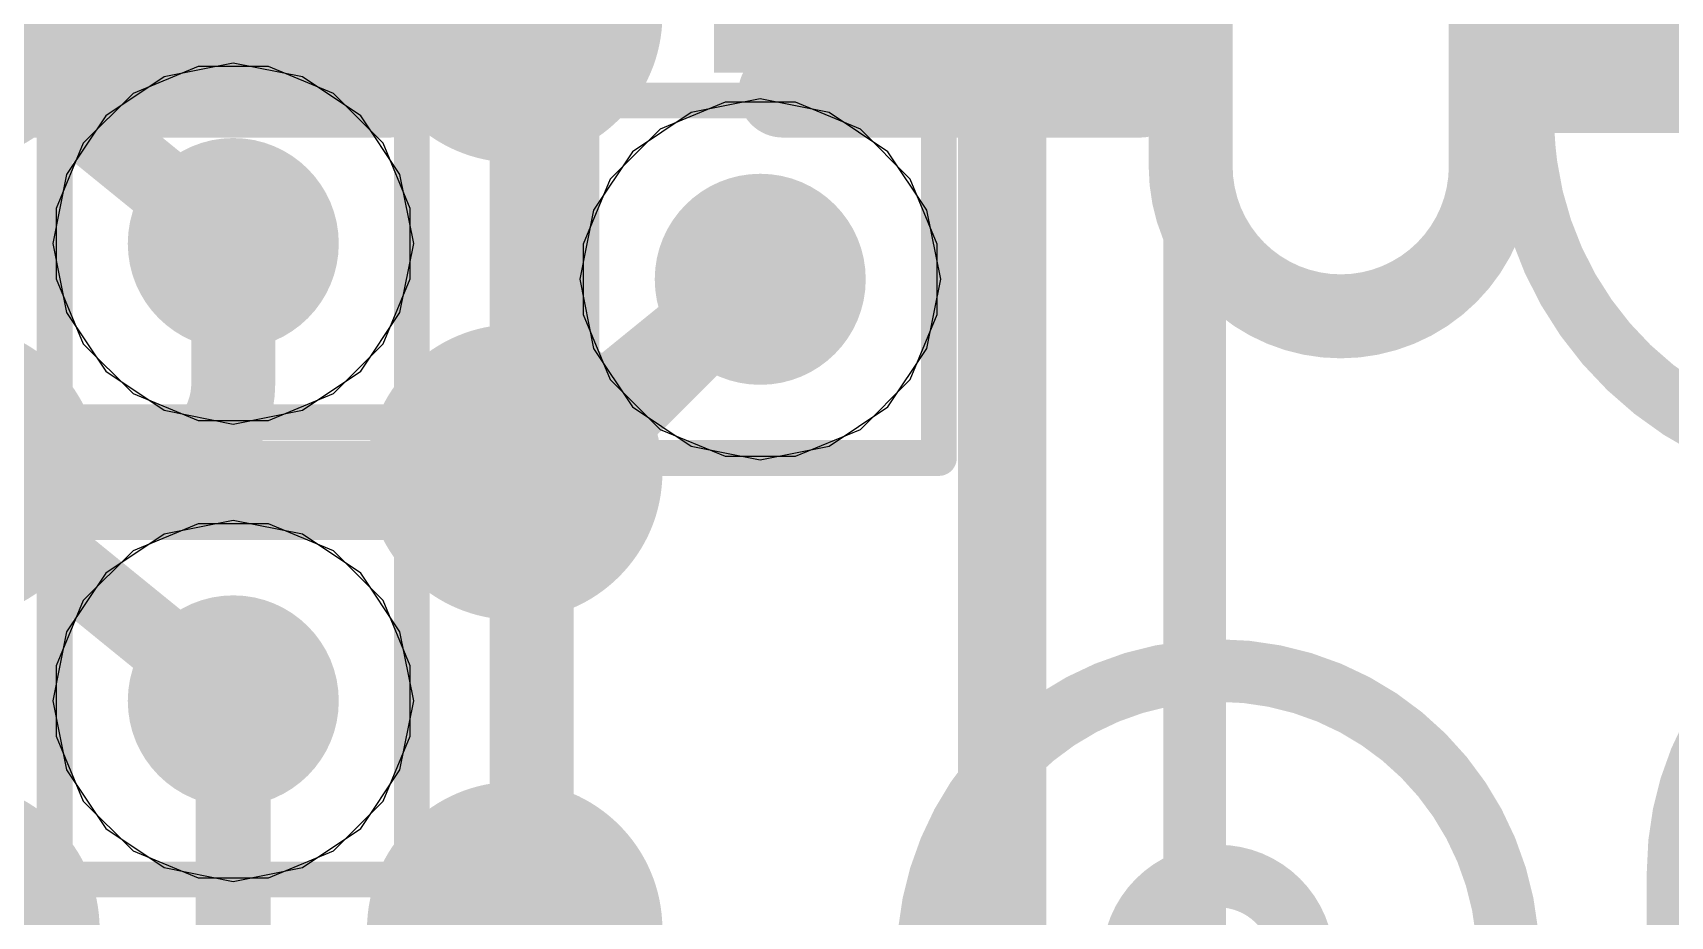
# Model space of a CAD drawing. Header units: inches. Extents: x -6 to 284, y -12 to 154.
# Drawn here: x 71.917 to 74.245, y 9.727 to 10.983 of the extents above; entities that cross this region are included whole.
import ezdxf

# ---------------------------------------------------------------- set-up
doc = ezdxf.new("R2010")
doc.units = ezdxf.units.IN
for name, color, linetype in [('Bottom Layer', 5, 'Continuous'), ('Bottom Overlay', 54, 'Continuous'), ('Bottom Paste', 16, 'Continuous'), ('Bottom Solder', 6, 'Continuous'), ('Drill Drawing', 1, 'Continuous'), ('GND-1', 16, 'Continuous'), ('GND-2', 90, 'Continuous'), ('GND-3', 216, 'Continuous'), ('GND-4', 54, 'Continuous'), ('PWR-1', 156, 'Continuous'), ('PWR-2', 130, 'Continuous'), ('Signal L1', 76, 'Continuous'), ('Signal L2', 6, 'Continuous'), ('Top Layer', 1, 'Continuous'), ('Top Paste', 8, 'Continuous'), ('Top Solder', 216, 'Continuous'), ('Via Holes', 16, 'Continuous')]:
    doc.layers.add(name, color=color, linetype=linetype)

# ---------------------------------------------------------------- blocks, each defined once
blk = doc.blocks.new('200_WFBGA__10_15__127')
at = {"layer": 'Top Layer'}
h = blk.add_hatch(color=1, dxfattribs=at)
edge = h.paths.add_edge_path()
edge.add_arc((-1.999996, 2.275078), 0.15999968, 0, 360)
h = blk.add_hatch(color=1, dxfattribs=at)
edge = h.paths.add_edge_path()
edge.add_arc((-1.199896, 2.275078), 0.15999968, 0, 360)
h = blk.add_hatch(color=1, dxfattribs=at)
edge = h.paths.add_edge_path()
edge.add_arc((-1.999996, 1.625092), 0.15999968, 0, 360)
h = blk.add_hatch(color=1, dxfattribs=at)
edge = h.paths.add_edge_path()
edge.add_arc((-1.199896, 1.625092), 0.15999968, 0, 360)
h = blk.add_hatch(color=1, dxfattribs=at)
edge = h.paths.add_edge_path()
edge.add_arc((-1.999996, 0.9751059999999999), 0.15999968, 0, 360)
h = blk.add_hatch(color=1, dxfattribs=at)
edge = h.paths.add_edge_path()
edge.add_arc((-1.199896, 0.9751059999999999), 0.15999968, 0, 360)
at = {"layer": 'Top Paste'}
h = blk.add_hatch(color=8, dxfattribs=at)
edge = h.paths.add_edge_path()
edge.add_arc((-1.999996, 2.275078), 0.15999968, 0, 360)
h = blk.add_hatch(color=8, dxfattribs=at)
edge = h.paths.add_edge_path()
edge.add_arc((-1.199896, 2.275078), 0.15999968, 0, 360)
h = blk.add_hatch(color=8, dxfattribs=at)
edge = h.paths.add_edge_path()
edge.add_arc((-1.999996, 1.625092), 0.15999968, 0, 360)
h = blk.add_hatch(color=8, dxfattribs=at)
edge = h.paths.add_edge_path()
edge.add_arc((-1.199896, 1.625092), 0.15999968, 0, 360)
h = blk.add_hatch(color=8, dxfattribs=at)
edge = h.paths.add_edge_path()
edge.add_arc((-1.999996, 0.9751059999999999), 0.15999968, 0, 360)
h = blk.add_hatch(color=8, dxfattribs=at)
edge = h.paths.add_edge_path()
edge.add_arc((-1.199896, 0.9751059999999999), 0.15999968, 0, 360)
at = {"layer": 'Top Solder'}
h = blk.add_hatch(color=216, dxfattribs=at)
edge = h.paths.add_edge_path()
edge.add_arc((-1.999996, 2.275078), 0.21001228, 0, 360)
h = blk.add_hatch(color=216, dxfattribs=at)
edge = h.paths.add_edge_path()
edge.add_arc((-1.199896, 2.275078), 0.21001228, 0, 360)
h = blk.add_hatch(color=216, dxfattribs=at)
edge = h.paths.add_edge_path()
edge.add_arc((-1.999996, 1.625092), 0.21001228, 0, 360)
h = blk.add_hatch(color=216, dxfattribs=at)
edge = h.paths.add_edge_path()
edge.add_arc((-1.199896, 1.625092), 0.21001228, 0, 360)
h = blk.add_hatch(color=216, dxfattribs=at)
edge = h.paths.add_edge_path()
edge.add_arc((-1.999996, 0.9751059999999999), 0.21001228, 0, 360)
h = blk.add_hatch(color=216, dxfattribs=at)
edge = h.paths.add_edge_path()
edge.add_arc((-1.199896, 0.9751059999999999), 0.21001228, 0, 360)
blk = doc.blocks.new('C___0402_B_278')
at = {"layer": 'Bottom Layer'}
for points in [[(-0.2413, 0.3175), (-0.2412999999999999, -0.3175), (-0.6985, -0.3175), (-0.6985, 0.3175)], [(0.6985, 0.3175), (0.6985, -0.3175), (0.2413, -0.3175), (0.2412999999999999, 0.3175)]]:
    blk.add_hatch(color=5, dxfattribs=at).paths.add_polyline_path(points)
at = {"layer": 'Bottom Paste'}
for points in [[(-0.2413, 0.3175), (-0.2412999999999999, -0.3175), (-0.6985, -0.3175), (-0.6985, 0.3175)], [(0.6985, 0.3175), (0.6985, -0.3175), (0.2413, -0.3175), (0.2412999999999999, 0.3175)]]:
    blk.add_hatch(color=16, dxfattribs=at).paths.add_polyline_path(points)
at = {"layer": 'Bottom Solder'}
for points in [[(-0.18130012, 0.37749988), (-0.18130012, -0.37749988), (-0.7584998799999999, -0.37749988), (-0.7584998799999999, 0.37749988)], [(0.7584998799999999, 0.37749988), (0.7584998799999999, -0.37749988), (0.18130012, -0.37749988), (0.18130012, 0.37749988)]]:
    blk.add_hatch(color=6, dxfattribs=at).paths.add_polyline_path(points)
at = {"layer": 'Bottom Overlay'}
for points in [[(-0.7874, 0.4064, 0.127, 0.127, 0), (-0.7874, -0.4064, 0.127, 0.127, 0)], [(-0.2794, 0.4064, 0.127, 0.127, 0), (-0.7874, 0.4064, 0.127, 0.127, 0)], [(0.7874, 0.4064, 0.127, 0.127, 0), (0.2794, 0.4064, 0.127, 0.127, 0)], [(0.7874, 0.4064, 0.127, 0.127, 0), (0.7874, -0.4064, 0.127, 0.127, 0)], [(-0.2794, -0.4064, 0.127, 0.127, 0), (-0.7874, -0.4064, 0.127, 0.127, 0)], [(0.7874, -0.4064, 0.127, 0.127, 0), (0.2794, -0.4064, 0.127, 0.127, 0)]]:
    blk.add_lwpolyline(points, format="xyseb", dxfattribs=at)
for points in [[(-0.8191499999999999, 0.4064, 0.0635, 0.0635, 1), (-0.7556499999999999, 0.4064, 0.0635, 0.0635, 1)], [(-0.8191499999999999, 0.4064, 0.0635, 0.0635, 1), (-0.7556499999999999, 0.4064, 0.0635, 0.0635, 1)], [(-0.31115, 0.4064, 0.0635, 0.0635, 1), (-0.24765, 0.4064, 0.0635, 0.0635, 1)], [(0.24765, 0.4064, 0.0635, 0.0635, 1), (0.31115, 0.4064, 0.0635, 0.0635, 1)], [(0.7556499999999999, 0.4064, 0.0635, 0.0635, 1), (0.8191499999999999, 0.4064, 0.0635, 0.0635, 1)], [(0.7556499999999999, 0.4064, 0.0635, 0.0635, 1), (0.8191499999999999, 0.4064, 0.0635, 0.0635, 1)], [(-0.8191499999999999, -0.4064, 0.0635, 0.0635, 1), (-0.7556499999999999, -0.4064, 0.0635, 0.0635, 1)], [(-0.8191499999999999, -0.4064, 0.0635, 0.0635, 1), (-0.7556499999999999, -0.4064, 0.0635, 0.0635, 1)], [(-0.31115, -0.4064, 0.0635, 0.0635, 1), (-0.24765, -0.4064, 0.0635, 0.0635, 1)], [(0.24765, -0.4064, 0.0635, 0.0635, 1), (0.31115, -0.4064, 0.0635, 0.0635, 1)], [(0.7556499999999999, -0.4064, 0.0635, 0.0635, 1), (0.8191499999999999, -0.4064, 0.0635, 0.0635, 1)], [(0.7556499999999999, -0.4064, 0.0635, 0.0635, 1), (0.8191499999999999, -0.4064, 0.0635, 0.0635, 1)]]:
    blk.add_lwpolyline(points, format="xyseb", close=True, dxfattribs=at)
blk = doc.blocks.new('C___0402_B_279')
at = {"layer": 'Bottom Layer'}
for points in [[(-0.2412999999999999, 0.3174999999999999), (-0.2413000000000001, -0.3175), (-0.6985, -0.3174999999999999), (-0.6985, 0.3175)], [(0.6985, 0.3174999999999999), (0.6985, -0.3175), (0.2412999999999999, -0.3174999999999999), (0.2413000000000001, 0.3175)]]:
    blk.add_hatch(color=5, dxfattribs=at).paths.add_polyline_path(points)
at = {"layer": 'Bottom Paste'}
for points in [[(-0.2412999999999999, 0.3174999999999999), (-0.2413000000000001, -0.3175), (-0.6985, -0.3174999999999999), (-0.6985, 0.3175)], [(0.6985, 0.3174999999999999), (0.6985, -0.3175), (0.2412999999999999, -0.3174999999999999), (0.2413000000000001, 0.3175)]]:
    blk.add_hatch(color=16, dxfattribs=at).paths.add_polyline_path(points)
at = {"layer": 'Bottom Solder'}
for points in [[(-0.1813001199999999, 0.3774998799999999), (-0.1813001200000001, -0.3774998800000001), (-0.7584998799999999, -0.3774998799999999), (-0.7584998799999999, 0.3774998800000001)], [(0.7584998799999999, 0.3774998799999999), (0.7584998799999999, -0.3774998800000001), (0.1813001199999999, -0.3774998799999999), (0.1813001200000001, 0.3774998800000001)]]:
    blk.add_hatch(color=6, dxfattribs=at).paths.add_polyline_path(points)
at = {"layer": 'Bottom Overlay'}
for points in [[(-0.7874, -0.4064, 0.127, 0.127, 0), (-0.7874, 0.4064, 0.127, 0.127, 0)], [(-0.7874, 0.4064, 0.127, 0.127, 0), (-0.2794, 0.4064, 0.127, 0.127, 0)], [(0.2794, 0.4064, 0.127, 0.127, 0), (0.7874, 0.4064, 0.127, 0.127, 0)], [(0.7874, -0.4064, 0.127, 0.127, 0), (0.7874, 0.4064, 0.127, 0.127, 0)], [(-0.7874, -0.4064, 0.127, 0.127, 0), (-0.2794, -0.4064, 0.127, 0.127, 0)], [(0.2794, -0.4064, 0.127, 0.127, 0), (0.7874, -0.4064, 0.127, 0.127, 0)]]:
    blk.add_lwpolyline(points, format="xyseb", dxfattribs=at)
for points in [[(-0.8191499999999999, 0.4064, 0.0635, 0.0635, 1), (-0.7556499999999999, 0.4064, 0.0635, 0.0635, 1)], [(-0.8191499999999999, 0.4064, 0.0635, 0.0635, 1), (-0.7556499999999999, 0.4064, 0.0635, 0.0635, 1)], [(-0.31115, 0.4064, 0.0635, 0.0635, 1), (-0.24765, 0.4064, 0.0635, 0.0635, 1)], [(0.24765, 0.4064, 0.0635, 0.0635, 1), (0.31115, 0.4064, 0.0635, 0.0635, 1)], [(0.7556499999999999, 0.4064, 0.0635, 0.0635, 1), (0.8191499999999999, 0.4064, 0.0635, 0.0635, 1)], [(0.7556499999999999, 0.4064, 0.0635, 0.0635, 1), (0.8191499999999999, 0.4064, 0.0635, 0.0635, 1)], [(-0.8191499999999999, -0.4064, 0.0635, 0.0635, 1), (-0.7556499999999999, -0.4064, 0.0635, 0.0635, 1)], [(-0.8191499999999999, -0.4064, 0.0635, 0.0635, 1), (-0.7556499999999999, -0.4064, 0.0635, 0.0635, 1)], [(-0.31115, -0.4064, 0.0635, 0.0635, 1), (-0.24765, -0.4064, 0.0635, 0.0635, 1)], [(0.24765, -0.4064, 0.0635, 0.0635, 1), (0.31115, -0.4064, 0.0635, 0.0635, 1)], [(0.7556499999999999, -0.4064, 0.0635, 0.0635, 1), (0.8191499999999999, -0.4064, 0.0635, 0.0635, 1)], [(0.7556499999999999, -0.4064, 0.0635, 0.0635, 1), (0.8191499999999999, -0.4064, 0.0635, 0.0635, 1)]]:
    blk.add_lwpolyline(points, format="xyseb", close=True, dxfattribs=at)

msp = doc.modelspace()

# ---------------------------------------------------------------- hatches: boundary and pattern name
at = {"layer": 'Bottom Layer'}
h = msp.add_hatch(color=5, dxfattribs=at)
edge = h.paths.add_edge_path()
edge.add_arc((72.20184187999999, 10.68318412), 0.1499997, 0, 360)
h = msp.add_hatch(color=5, dxfattribs=at)
edge = h.paths.add_edge_path()
edge.add_arc((72.95104282, 10.63238412), 0.1499997, 0, 360)
h = msp.add_hatch(color=5, dxfattribs=at)
edge = h.paths.add_edge_path()
edge.add_arc((72.20184187999999, 10.03318288), 0.1499997, 0, 360)
at = {"layer": 'GND-1'}
h = msp.add_hatch(color=16, dxfattribs=at)
edge = h.paths.add_edge_path()
edge.add_arc((72.20184187999999, 10.68318412), 0.1499997, 0, 360)
h = msp.add_hatch(color=16, dxfattribs=at)
edge = h.paths.add_edge_path()
edge.add_arc((72.95104282, 10.63238412), 0.1499997, 0, 360)
h = msp.add_hatch(color=16, dxfattribs=at)
edge = h.paths.add_edge_path()
edge.add_arc((72.20184187999999, 10.03318288), 0.1499997, 0, 360)
at = {"layer": 'GND-2'}
h = msp.add_hatch(color=90, dxfattribs=at)
edge = h.paths.add_edge_path()
edge.add_arc((72.20184187999999, 10.68318412), 0.1499997, 0, 360)
h = msp.add_hatch(color=90, dxfattribs=at)
edge = h.paths.add_edge_path()
edge.add_arc((72.95104282, 10.63238412), 0.1499997, 0, 360)
h = msp.add_hatch(color=90, dxfattribs=at)
edge = h.paths.add_edge_path()
edge.add_arc((72.20184187999999, 10.03318288), 0.1499997, 0, 360)
at = {"layer": 'GND-3'}
h = msp.add_hatch(color=216, dxfattribs=at)
edge = h.paths.add_edge_path()
edge.add_arc((72.20184187999999, 10.68318412), 0.1499997, 0, 360)
h = msp.add_hatch(color=216, dxfattribs=at)
edge = h.paths.add_edge_path()
edge.add_arc((72.95104282, 10.63238412), 0.1499997, 0, 360)
h = msp.add_hatch(color=216, dxfattribs=at)
edge = h.paths.add_edge_path()
edge.add_arc((72.20184187999999, 10.03318288), 0.1499997, 0, 360)
at = {"layer": 'GND-4'}
h = msp.add_hatch(color=54, dxfattribs=at)
edge = h.paths.add_edge_path()
edge.add_arc((72.20184187999999, 10.68318412), 0.1499997, 0, 360)
h = msp.add_hatch(color=54, dxfattribs=at)
edge = h.paths.add_edge_path()
edge.add_arc((72.95104282, 10.63238412), 0.1499997, 0, 360)
h = msp.add_hatch(color=54, dxfattribs=at)
edge = h.paths.add_edge_path()
edge.add_arc((72.20184187999999, 10.03318288), 0.1499997, 0, 360)
at = {"layer": 'PWR-1'}
h = msp.add_hatch(color=156, dxfattribs=at)
edge = h.paths.add_edge_path()
edge.add_arc((72.20184187999999, 10.68318412), 0.1499997, 0, 360)
h = msp.add_hatch(color=156, dxfattribs=at)
edge = h.paths.add_edge_path()
edge.add_arc((72.95104282, 10.63238412), 0.1499997, 0, 360)
h = msp.add_hatch(color=156, dxfattribs=at)
edge = h.paths.add_edge_path()
edge.add_arc((72.20184187999999, 10.03318288), 0.1499997, 0, 360)
at = {"layer": 'PWR-2'}
h = msp.add_hatch(color=130, dxfattribs=at)
edge = h.paths.add_edge_path()
edge.add_arc((72.20184187999999, 10.68318412), 0.1499997, 0, 360)
h = msp.add_hatch(color=130, dxfattribs=at)
edge = h.paths.add_edge_path()
edge.add_arc((72.95104282, 10.63238412), 0.1499997, 0, 360)
h = msp.add_hatch(color=130, dxfattribs=at)
edge = h.paths.add_edge_path()
edge.add_arc((72.20184187999999, 10.03318288), 0.1499997, 0, 360)
at = {"layer": 'Signal L1'}
h = msp.add_hatch(color=76, dxfattribs=at)
edge = h.paths.add_edge_path()
edge.add_arc((72.20184187999999, 10.68318412), 0.1499997, 0, 360)
h = msp.add_hatch(color=76, dxfattribs=at)
edge = h.paths.add_edge_path()
edge.add_arc((72.95104282, 10.63238412), 0.1499997, 0, 360)
h = msp.add_hatch(color=76, dxfattribs=at)
edge = h.paths.add_edge_path()
edge.add_arc((72.20184187999999, 10.03318288), 0.1499997, 0, 360)
at = {"layer": 'Signal L2'}
h = msp.add_hatch(color=6, dxfattribs=at)
edge = h.paths.add_edge_path()
edge.add_arc((72.20184187999999, 10.68318412), 0.1499997, 0, 360)
h = msp.add_hatch(color=6, dxfattribs=at)
edge = h.paths.add_edge_path()
edge.add_arc((72.95104282, 10.63238412), 0.1499997, 0, 360)
h = msp.add_hatch(color=6, dxfattribs=at)
edge = h.paths.add_edge_path()
edge.add_arc((72.20184187999999, 10.03318288), 0.1499997, 0, 360)
at = {"layer": 'Top Layer'}
h = msp.add_hatch(color=1, dxfattribs=at)
edge = h.paths.add_edge_path()
edge.add_arc((72.20184187999999, 10.68318412), 0.1499997, 0, 360)
h = msp.add_hatch(color=1, dxfattribs=at)
edge = h.paths.add_edge_path()
edge.add_arc((72.95104282, 10.63238412), 0.1499997, 0, 360)
h = msp.add_hatch(color=1, dxfattribs=at)
edge = h.paths.add_edge_path()
edge.add_arc((72.20184187999999, 10.03318288), 0.1499997, 0, 360)
at = {"layer": 'Via Holes'}
h = msp.add_hatch(color=7, dxfattribs=at)
edge = h.paths.add_edge_path()
edge.add_arc((72.20184187999999, 10.68318412), 0.07499858, 0, 360)
h = msp.add_hatch(color=7, dxfattribs=at)
edge = h.paths.add_edge_path()
edge.add_arc((72.95104282, 10.63238412), 0.07499858, 0, 360)
h = msp.add_hatch(color=7, dxfattribs=at)
edge = h.paths.add_edge_path()
edge.add_arc((72.20184187999999, 10.03318288), 0.07499858, 0, 360)

# ---------------------------------------------------------------- linework, layer by layer
at = {"layer": 'Bottom Layer'}
for points in [[(72.7832555, 10.4645968, 0.10668, 0.10668, 0), (72.95104282, 10.63238412, 0.10668, 0.10668, 0)], [(72.7832555, 10.4645968, 0.10668, 0.10668, -0.1995140006675134), (72.50709146, 10.3498269, 0.10668, 0.10668, 0)], [(70.42763663999999, 10.34983198, 0.10668, 0.10668, 0), (72.50708638, 10.34983198, 0.10668, 0.10668, 0)], [(72.50708638, 10.34983198, 0.10668, 0.10668, 0), (72.50709146, 10.3498269, 0.10668, 0.10668, 0)], [(72.20184187999999, 9.49594494, 0.10668, 0.10668, 0), (72.20184187999999, 10.03318288, 0.10668, 0.10668, 0)]]:
    msp.add_lwpolyline(points, format="xyseb", dxfattribs=at)
for points in [[(72.92437281999999, 10.63238412, 0.05333999999999999, 0.05333999999999999, 1), (72.97771282, 10.63238412, 0.05333999999999999, 0.05333999999999999, 1)], [(72.7565855, 10.4645968, 0.05333999999999999, 0.05333999999999999, 1), (72.80992549999999, 10.4645968, 0.05333999999999999, 0.05333999999999999, 1)], [(72.7565855, 10.4645968, 0.05333999999999999, 0.05333999999999999, 1), (72.80992549999999, 10.4645968, 0.05333999999999999, 0.05333999999999999, 1)], [(72.48041638, 10.34983198, 0.05333999999999999, 0.05333999999999999, 1), (72.53375638, 10.34983198, 0.05333999999999999, 0.05333999999999999, 1)], [(72.48041638, 10.34983198, 0.05333999999999999, 0.05333999999999999, 1), (72.53375638, 10.34983198, 0.05333999999999999, 0.05333999999999999, 1)], [(72.48042146, 10.3498269, 0.05333999999999999, 0.05333999999999999, 1), (72.53376146, 10.3498269, 0.05333999999999999, 0.05333999999999999, 1)], [(72.48042146, 10.3498269, 0.05333999999999999, 0.05333999999999999, 1), (72.53376146, 10.3498269, 0.05333999999999999, 0.05333999999999999, 1)], [(72.17517188, 10.03318288, 0.05333999999999999, 0.05333999999999999, 1), (72.22851188, 10.03318288, 0.05333999999999999, 0.05333999999999999, 1)]]:
    msp.add_lwpolyline(points, format="xyseb", close=True, dxfattribs=at)
at = {"layer": 'Drill Drawing'}
for points in [[(71.94784188, 10.93718412, 0.0508, 0.0508, 0), (72.45584188, 10.93718412, 0.0508, 0.0508, 0)], [(71.94784188, 10.42918412, 0.0508, 0.0508, 0), (71.94784188, 10.93718412, 0.0508, 0.0508, 0)], [(72.45584188, 10.42918412, 0.0508, 0.0508, 0), (72.45584188, 10.93718412, 0.0508, 0.0508, 0)], [(72.69704282, 10.88638412, 0.0508, 0.0508, 0), (73.20504281999999, 10.88638412, 0.0508, 0.0508, 0)], [(72.69704282, 10.37838412, 0.0508, 0.0508, 0), (72.69704282, 10.88638412, 0.0508, 0.0508, 0)], [(73.20504281999999, 10.37838412, 0.0508, 0.0508, 0), (73.20504281999999, 10.88638412, 0.0508, 0.0508, 0)], [(71.94784188, 10.42918412, 0.0508, 0.0508, 0), (72.45584188, 10.42918412, 0.0508, 0.0508, 0)], [(72.69704282, 10.37838412, 0.0508, 0.0508, 0), (73.20504281999999, 10.37838412, 0.0508, 0.0508, 0)], [(71.94784188, 10.28718288, 0.0508, 0.0508, 0), (72.45584188, 10.28718288, 0.0508, 0.0508, 0)], [(71.94784188, 9.779182879999999, 0.0508, 0.0508, 0), (71.94784188, 10.28718288, 0.0508, 0.0508, 0)], [(72.45584188, 9.779182879999999, 0.0508, 0.0508, 0), (72.45584188, 10.28718288, 0.0508, 0.0508, 0)], [(71.94784188, 9.779182879999999, 0.0508, 0.0508, 0), (72.45584188, 9.779182879999999, 0.0508, 0.0508, 0)]]:
    msp.add_lwpolyline(points, format="xyseb", dxfattribs=at)
for points in [[(71.93514187999999, 10.93718412, 0.0254, 0.0254, 1), (71.96054188, 10.93718412, 0.0254, 0.0254, 1)], [(71.93514187999999, 10.93718412, 0.0254, 0.0254, 1), (71.96054188, 10.93718412, 0.0254, 0.0254, 1)], [(72.44314188, 10.93718412, 0.0254, 0.0254, 1), (72.46854187999999, 10.93718412, 0.0254, 0.0254, 1)], [(72.44314188, 10.93718412, 0.0254, 0.0254, 1), (72.46854187999999, 10.93718412, 0.0254, 0.0254, 1)], [(72.68434282, 10.88638412, 0.0254, 0.0254, 1), (72.70974282, 10.88638412, 0.0254, 0.0254, 1)], [(72.68434282, 10.88638412, 0.0254, 0.0254, 1), (72.70974282, 10.88638412, 0.0254, 0.0254, 1)], [(73.19234282000001, 10.88638412, 0.0254, 0.0254, 1), (73.21774282, 10.88638412, 0.0254, 0.0254, 1)], [(73.19234282000001, 10.88638412, 0.0254, 0.0254, 1), (73.21774282, 10.88638412, 0.0254, 0.0254, 1)], [(71.93514187999999, 10.42918412, 0.0254, 0.0254, 1), (71.96054188, 10.42918412, 0.0254, 0.0254, 1)], [(71.93514187999999, 10.42918412, 0.0254, 0.0254, 1), (71.96054188, 10.42918412, 0.0254, 0.0254, 1)], [(72.44314188, 10.42918412, 0.0254, 0.0254, 1), (72.46854187999999, 10.42918412, 0.0254, 0.0254, 1)], [(72.44314188, 10.42918412, 0.0254, 0.0254, 1), (72.46854187999999, 10.42918412, 0.0254, 0.0254, 1)], [(72.68434282, 10.37838412, 0.0254, 0.0254, 1), (72.70974282, 10.37838412, 0.0254, 0.0254, 1)], [(72.68434282, 10.37838412, 0.0254, 0.0254, 1), (72.70974282, 10.37838412, 0.0254, 0.0254, 1)], [(73.19234282000001, 10.37838412, 0.0254, 0.0254, 1), (73.21774282, 10.37838412, 0.0254, 0.0254, 1)], [(73.19234282000001, 10.37838412, 0.0254, 0.0254, 1), (73.21774282, 10.37838412, 0.0254, 0.0254, 1)], [(71.93514187999999, 10.28718288, 0.0254, 0.0254, 1), (71.96054188, 10.28718288, 0.0254, 0.0254, 1)], [(71.93514187999999, 10.28718288, 0.0254, 0.0254, 1), (71.96054188, 10.28718288, 0.0254, 0.0254, 1)], [(72.44314188, 10.28718288, 0.0254, 0.0254, 1), (72.46854187999999, 10.28718288, 0.0254, 0.0254, 1)], [(72.44314188, 10.28718288, 0.0254, 0.0254, 1), (72.46854187999999, 10.28718288, 0.0254, 0.0254, 1)], [(71.93514187999999, 9.779182879999999, 0.0254, 0.0254, 1), (71.96054188, 9.779182879999999, 0.0254, 0.0254, 1)], [(71.93514187999999, 9.779182879999999, 0.0254, 0.0254, 1), (71.96054188, 9.779182879999999, 0.0254, 0.0254, 1)], [(72.44314188, 9.779182879999999, 0.0254, 0.0254, 1), (72.46854187999999, 9.779182879999999, 0.0254, 0.0254, 1)], [(72.44314188, 9.779182879999999, 0.0254, 0.0254, 1), (72.46854187999999, 9.779182879999999, 0.0254, 0.0254, 1)]]:
    msp.add_lwpolyline(points, format="xyseb", close=True, dxfattribs=at)
at = {"layer": 'GND-1'}
for p, q in [((72.15179626, 10.93478382), (72.05932247999999, 10.89648062)), ((72.2518875, 10.93478382), (72.15179626, 10.93478382)), ((72.34436128, 10.89648062), (72.2518875, 10.93478382)), ((72.05932247999999, 10.89648062), (71.98854537999999, 10.82570352)), ((72.41513838, 10.82570352), (72.34436128, 10.89648062)), ((72.9009972, 10.88398382), (72.80852342, 10.84568062)), ((73.00108844, 10.88398382), (72.9009972, 10.88398382)), ((73.09356222, 10.84568062), (73.00108844, 10.88398382)), ((71.98854537999999, 10.82570352), (71.95024217999999, 10.73322974)), ((72.45344157999999, 10.73322974), (72.41513838, 10.82570352)), ((72.80852342, 10.84568062), (72.73774632, 10.77490352)), ((73.16433932, 10.77490352), (73.09356222, 10.84568062)), ((72.73774632, 10.77490352), (72.69944312, 10.68242974)), ((73.20264252, 10.68242974), (73.16433932, 10.77490352)), ((71.95024217999999, 10.73322974), (71.95024217999999, 10.6331385)), ((72.45344157999999, 10.6331385), (72.45344157999999, 10.73322974)), ((72.69944312, 10.68242974), (72.69944312, 10.5823385)), ((73.20264252, 10.5823385), (73.20264252, 10.68242974)), ((71.95024217999999, 10.6331385), (71.98854537999999, 10.54066472)), ((72.41513838, 10.54066472), (72.45344157999999, 10.6331385)), ((72.69944312, 10.5823385), (72.73774632, 10.48986472)), ((73.16433932, 10.48986472), (73.20264252, 10.5823385)), ((71.98854537999999, 10.54066472), (72.05932247999999, 10.46988762)), ((72.34436128, 10.46988762), (72.41513838, 10.54066472)), ((72.73774632, 10.48986472), (72.80852342, 10.41908762)), ((73.09356222, 10.41908762), (73.16433932, 10.48986472)), ((72.05932247999999, 10.46988762), (72.15179626, 10.43158442)), ((72.2518875, 10.43158442), (72.34436128, 10.46988762)), ((72.15179626, 10.43158442), (72.2518875, 10.43158442)), ((72.80852342, 10.41908762), (72.9009972, 10.38078442)), ((73.00108844, 10.38078442), (73.09356222, 10.41908762)), ((72.9009972, 10.38078442), (73.00108844, 10.38078442)), ((72.15179626, 10.28478258), (72.05932247999999, 10.24647938)), ((72.2518875, 10.28478258), (72.15179626, 10.28478258)), ((72.34436128, 10.24647938), (72.2518875, 10.28478258)), ((72.05932247999999, 10.24647938), (71.98854537999999, 10.17570228)), ((72.41513838, 10.17570228), (72.34436128, 10.24647938)), ((71.98854537999999, 10.17570228), (71.95024217999999, 10.0832285)), ((72.45344157999999, 10.0832285), (72.41513838, 10.17570228)), ((71.95024217999999, 10.0832285), (71.95024217999999, 9.98313726)), ((72.45344157999999, 9.98313726), (72.45344157999999, 10.0832285)), ((71.95024217999999, 9.98313726), (71.98854537999999, 9.89066348)), ((72.41513838, 9.89066348), (72.45344157999999, 9.98313726)), ((71.98854537999999, 9.89066348), (72.05932247999999, 9.81988638)), ((72.34436128, 9.81988638), (72.41513838, 9.89066348)), ((72.05932247999999, 9.81988638), (72.15179626, 9.781583179999998)), ((72.2518875, 9.781583179999998), (72.34436128, 9.81988638)), ((72.15179626, 9.781583179999998), (72.2518875, 9.781583179999998))]:
    msp.add_line(p, q, dxfattribs=at)
at = {"layer": 'GND-2'}
for p, q in [((72.15179626, 10.93478382), (72.05932247999999, 10.89648062)), ((72.2518875, 10.93478382), (72.15179626, 10.93478382)), ((72.34436128, 10.89648062), (72.2518875, 10.93478382)), ((72.05932247999999, 10.89648062), (71.98854537999999, 10.82570352)), ((72.41513838, 10.82570352), (72.34436128, 10.89648062)), ((72.9009972, 10.88398382), (72.80852342, 10.84568062)), ((73.00108844, 10.88398382), (72.9009972, 10.88398382)), ((73.09356222, 10.84568062), (73.00108844, 10.88398382)), ((71.98854537999999, 10.82570352), (71.95024217999999, 10.73322974)), ((72.45344157999999, 10.73322974), (72.41513838, 10.82570352)), ((72.80852342, 10.84568062), (72.73774632, 10.77490352)), ((73.16433932, 10.77490352), (73.09356222, 10.84568062)), ((72.73774632, 10.77490352), (72.69944312, 10.68242974)), ((73.20264252, 10.68242974), (73.16433932, 10.77490352)), ((71.95024217999999, 10.73322974), (71.95024217999999, 10.6331385)), ((72.45344157999999, 10.6331385), (72.45344157999999, 10.73322974)), ((72.69944312, 10.68242974), (72.69944312, 10.5823385)), ((73.20264252, 10.5823385), (73.20264252, 10.68242974)), ((71.95024217999999, 10.6331385), (71.98854537999999, 10.54066472)), ((72.41513838, 10.54066472), (72.45344157999999, 10.6331385)), ((72.69944312, 10.5823385), (72.73774632, 10.48986472)), ((73.16433932, 10.48986472), (73.20264252, 10.5823385)), ((71.98854537999999, 10.54066472), (72.05932247999999, 10.46988762)), ((72.34436128, 10.46988762), (72.41513838, 10.54066472)), ((72.73774632, 10.48986472), (72.80852342, 10.41908762)), ((73.09356222, 10.41908762), (73.16433932, 10.48986472)), ((72.05932247999999, 10.46988762), (72.15179626, 10.43158442)), ((72.2518875, 10.43158442), (72.34436128, 10.46988762)), ((72.15179626, 10.43158442), (72.2518875, 10.43158442)), ((72.80852342, 10.41908762), (72.9009972, 10.38078442)), ((73.00108844, 10.38078442), (73.09356222, 10.41908762)), ((72.9009972, 10.38078442), (73.00108844, 10.38078442)), ((72.15179626, 10.28478258), (72.05932247999999, 10.24647938)), ((72.2518875, 10.28478258), (72.15179626, 10.28478258)), ((72.34436128, 10.24647938), (72.2518875, 10.28478258)), ((72.05932247999999, 10.24647938), (71.98854537999999, 10.17570228)), ((72.41513838, 10.17570228), (72.34436128, 10.24647938)), ((71.98854537999999, 10.17570228), (71.95024217999999, 10.0832285)), ((72.45344157999999, 10.0832285), (72.41513838, 10.17570228)), ((71.95024217999999, 10.0832285), (71.95024217999999, 9.98313726)), ((72.45344157999999, 9.98313726), (72.45344157999999, 10.0832285)), ((71.95024217999999, 9.98313726), (71.98854537999999, 9.89066348)), ((72.41513838, 9.89066348), (72.45344157999999, 9.98313726)), ((71.98854537999999, 9.89066348), (72.05932247999999, 9.81988638)), ((72.34436128, 9.81988638), (72.41513838, 9.89066348)), ((72.05932247999999, 9.81988638), (72.15179626, 9.781583179999998)), ((72.2518875, 9.781583179999998), (72.34436128, 9.81988638)), ((72.15179626, 9.781583179999998), (72.2518875, 9.781583179999998))]:
    msp.add_line(p, q, dxfattribs=at)
at = {"layer": 'GND-3'}
for p, q in [((72.15179626, 10.93478382), (72.05932247999999, 10.89648062)), ((72.2518875, 10.93478382), (72.15179626, 10.93478382)), ((72.34436128, 10.89648062), (72.2518875, 10.93478382)), ((72.05932247999999, 10.89648062), (71.98854537999999, 10.82570352)), ((72.41513838, 10.82570352), (72.34436128, 10.89648062)), ((72.9009972, 10.88398382), (72.80852342, 10.84568062)), ((73.00108844, 10.88398382), (72.9009972, 10.88398382)), ((73.09356222, 10.84568062), (73.00108844, 10.88398382)), ((71.98854537999999, 10.82570352), (71.95024217999999, 10.73322974)), ((72.45344157999999, 10.73322974), (72.41513838, 10.82570352)), ((72.80852342, 10.84568062), (72.73774632, 10.77490352)), ((73.16433932, 10.77490352), (73.09356222, 10.84568062)), ((72.73774632, 10.77490352), (72.69944312, 10.68242974)), ((73.20264252, 10.68242974), (73.16433932, 10.77490352)), ((71.95024217999999, 10.73322974), (71.95024217999999, 10.6331385)), ((72.45344157999999, 10.6331385), (72.45344157999999, 10.73322974)), ((72.69944312, 10.68242974), (72.69944312, 10.5823385)), ((73.20264252, 10.5823385), (73.20264252, 10.68242974)), ((71.95024217999999, 10.6331385), (71.98854537999999, 10.54066472)), ((72.41513838, 10.54066472), (72.45344157999999, 10.6331385)), ((72.69944312, 10.5823385), (72.73774632, 10.48986472)), ((73.16433932, 10.48986472), (73.20264252, 10.5823385)), ((71.98854537999999, 10.54066472), (72.05932247999999, 10.46988762)), ((72.34436128, 10.46988762), (72.41513838, 10.54066472)), ((72.73774632, 10.48986472), (72.80852342, 10.41908762)), ((73.09356222, 10.41908762), (73.16433932, 10.48986472)), ((72.05932247999999, 10.46988762), (72.15179626, 10.43158442)), ((72.2518875, 10.43158442), (72.34436128, 10.46988762)), ((72.15179626, 10.43158442), (72.2518875, 10.43158442)), ((72.80852342, 10.41908762), (72.9009972, 10.38078442)), ((73.00108844, 10.38078442), (73.09356222, 10.41908762)), ((72.9009972, 10.38078442), (73.00108844, 10.38078442)), ((72.15179626, 10.28478258), (72.05932247999999, 10.24647938)), ((72.2518875, 10.28478258), (72.15179626, 10.28478258)), ((72.34436128, 10.24647938), (72.2518875, 10.28478258)), ((72.05932247999999, 10.24647938), (71.98854537999999, 10.17570228)), ((72.41513838, 10.17570228), (72.34436128, 10.24647938)), ((71.98854537999999, 10.17570228), (71.95024217999999, 10.0832285)), ((72.45344157999999, 10.0832285), (72.41513838, 10.17570228)), ((71.95024217999999, 10.0832285), (71.95024217999999, 9.98313726)), ((72.45344157999999, 9.98313726), (72.45344157999999, 10.0832285)), ((71.95024217999999, 9.98313726), (71.98854537999999, 9.89066348)), ((72.41513838, 9.89066348), (72.45344157999999, 9.98313726)), ((71.98854537999999, 9.89066348), (72.05932247999999, 9.81988638)), ((72.34436128, 9.81988638), (72.41513838, 9.89066348)), ((72.05932247999999, 9.81988638), (72.15179626, 9.781583179999998)), ((72.2518875, 9.781583179999998), (72.34436128, 9.81988638)), ((72.15179626, 9.781583179999998), (72.2518875, 9.781583179999998))]:
    msp.add_line(p, q, dxfattribs=at)
at = {"layer": 'GND-4'}
for p, q in [((72.15179626, 10.93478382), (72.05932247999999, 10.89648062)), ((72.2518875, 10.93478382), (72.15179626, 10.93478382)), ((72.34436128, 10.89648062), (72.2518875, 10.93478382)), ((72.05932247999999, 10.89648062), (71.98854537999999, 10.82570352)), ((72.41513838, 10.82570352), (72.34436128, 10.89648062)), ((72.9009972, 10.88398382), (72.80852342, 10.84568062)), ((73.00108844, 10.88398382), (72.9009972, 10.88398382)), ((73.09356222, 10.84568062), (73.00108844, 10.88398382)), ((71.98854537999999, 10.82570352), (71.95024217999999, 10.73322974)), ((72.45344157999999, 10.73322974), (72.41513838, 10.82570352)), ((72.80852342, 10.84568062), (72.73774632, 10.77490352)), ((73.16433932, 10.77490352), (73.09356222, 10.84568062)), ((72.73774632, 10.77490352), (72.69944312, 10.68242974)), ((73.20264252, 10.68242974), (73.16433932, 10.77490352)), ((71.95024217999999, 10.73322974), (71.95024217999999, 10.6331385)), ((72.45344157999999, 10.6331385), (72.45344157999999, 10.73322974)), ((72.69944312, 10.68242974), (72.69944312, 10.5823385)), ((73.20264252, 10.5823385), (73.20264252, 10.68242974)), ((71.95024217999999, 10.6331385), (71.98854537999999, 10.54066472)), ((72.41513838, 10.54066472), (72.45344157999999, 10.6331385)), ((72.69944312, 10.5823385), (72.73774632, 10.48986472)), ((73.16433932, 10.48986472), (73.20264252, 10.5823385)), ((71.98854537999999, 10.54066472), (72.05932247999999, 10.46988762)), ((72.34436128, 10.46988762), (72.41513838, 10.54066472)), ((72.73774632, 10.48986472), (72.80852342, 10.41908762)), ((73.09356222, 10.41908762), (73.16433932, 10.48986472)), ((72.05932247999999, 10.46988762), (72.15179626, 10.43158442)), ((72.2518875, 10.43158442), (72.34436128, 10.46988762)), ((72.15179626, 10.43158442), (72.2518875, 10.43158442)), ((72.80852342, 10.41908762), (72.9009972, 10.38078442)), ((73.00108844, 10.38078442), (73.09356222, 10.41908762)), ((72.9009972, 10.38078442), (73.00108844, 10.38078442)), ((72.15179626, 10.28478258), (72.05932247999999, 10.24647938)), ((72.2518875, 10.28478258), (72.15179626, 10.28478258)), ((72.34436128, 10.24647938), (72.2518875, 10.28478258)), ((72.05932247999999, 10.24647938), (71.98854537999999, 10.17570228)), ((72.41513838, 10.17570228), (72.34436128, 10.24647938)), ((71.98854537999999, 10.17570228), (71.95024217999999, 10.0832285)), ((72.45344157999999, 10.0832285), (72.41513838, 10.17570228)), ((71.95024217999999, 10.0832285), (71.95024217999999, 9.98313726)), ((72.45344157999999, 9.98313726), (72.45344157999999, 10.0832285)), ((71.95024217999999, 9.98313726), (71.98854537999999, 9.89066348)), ((72.41513838, 9.89066348), (72.45344157999999, 9.98313726)), ((71.98854537999999, 9.89066348), (72.05932247999999, 9.81988638)), ((72.34436128, 9.81988638), (72.41513838, 9.89066348)), ((72.05932247999999, 9.81988638), (72.15179626, 9.781583179999998)), ((72.2518875, 9.781583179999998), (72.34436128, 9.81988638)), ((72.15179626, 9.781583179999998), (72.2518875, 9.781583179999998))]:
    msp.add_line(p, q, dxfattribs=at)
at = {"layer": 'PWR-1'}
for p, q in [((72.10367341999999, 10.92018644), (72.02044778, 10.86457822)), ((72.20184187999999, 10.93971396), (72.10367341999999, 10.92018644)), ((72.30001033999999, 10.92018644), (72.20184187999999, 10.93971396)), ((72.38323598, 10.86457822), (72.30001033999999, 10.92018644)), ((72.95104282, 10.88891396), (72.85287436, 10.86938644)), ((73.04921128, 10.86938644), (72.95104282, 10.88891396)), ((72.02044778, 10.86457822), (71.96483956, 10.78135258)), ((72.4388442, 10.78135258), (72.38323598, 10.86457822)), ((72.85287436, 10.86938644), (72.76964871999999, 10.81377822)), ((73.13243692, 10.81377822), (73.04921128, 10.86938644)), ((72.76964871999999, 10.81377822), (72.7140405, 10.73055258)), ((73.18804514, 10.73055258), (73.13243692, 10.81377822)), ((71.96483956, 10.78135258), (71.94531204, 10.68318412)), ((72.45837172, 10.68318412), (72.4388442, 10.78135258)), ((72.7140405, 10.73055258), (72.69451298, 10.63238412)), ((73.20757266, 10.63238412), (73.18804514, 10.73055258)), ((71.94531204, 10.68318412), (71.96483956, 10.58501566)), ((72.4388442, 10.58501566), (72.45837172, 10.68318412)), ((72.69451298, 10.63238412), (72.7140405, 10.53421566)), ((73.18804514, 10.53421566), (73.20757266, 10.63238412)), ((71.96483956, 10.58501566), (72.02044778, 10.50179002)), ((72.38323598, 10.50179002), (72.4388442, 10.58501566)), ((72.7140405, 10.53421566), (72.76964871999999, 10.45099002)), ((73.13243692, 10.45099002), (73.18804514, 10.53421566)), ((72.02044778, 10.50179002), (72.10367341999999, 10.4461818)), ((72.30001033999999, 10.4461818), (72.38323598, 10.50179002)), ((72.10367341999999, 10.4461818), (72.20184187999999, 10.42665428)), ((72.20184187999999, 10.42665428), (72.30001033999999, 10.4461818)), ((72.76964871999999, 10.45099002), (72.85287436, 10.3953818)), ((73.04921128, 10.3953818), (73.13243692, 10.45099002)), ((72.85287436, 10.3953818), (72.95104282, 10.37585428)), ((72.95104282, 10.37585428), (73.04921128, 10.3953818)), ((72.10367341999999, 10.2701852), (72.02044778, 10.21457698)), ((72.20184187999999, 10.28971272), (72.10367341999999, 10.2701852)), ((72.30001033999999, 10.2701852), (72.20184187999999, 10.28971272)), ((72.38323598, 10.21457698), (72.30001033999999, 10.2701852)), ((72.02044778, 10.21457698), (71.96483956, 10.13135134)), ((72.4388442, 10.13135134), (72.38323598, 10.21457698)), ((71.96483956, 10.13135134), (71.94531204, 10.03318288)), ((72.45837172, 10.03318288), (72.4388442, 10.13135134)), ((71.94531204, 10.03318288), (71.96483956, 9.93501442)), ((72.4388442, 9.93501442), (72.45837172, 10.03318288)), ((71.96483956, 9.93501442), (72.02044778, 9.85178878)), ((72.38323598, 9.85178878), (72.4388442, 9.93501442)), ((72.02044778, 9.85178878), (72.10367341999999, 9.796180559999998)), ((72.30001033999999, 9.796180559999998), (72.38323598, 9.85178878)), ((72.10367341999999, 9.796180559999998), (72.20184187999999, 9.77665304)), ((72.20184187999999, 9.77665304), (72.30001033999999, 9.796180559999998))]:
    msp.add_line(p, q, dxfattribs=at)
at = {"layer": 'PWR-2'}
for p, q in [((72.10367341999999, 10.92018644), (72.02044778, 10.86457822)), ((72.20184187999999, 10.93971396), (72.10367341999999, 10.92018644)), ((72.30001033999999, 10.92018644), (72.20184187999999, 10.93971396)), ((72.38323598, 10.86457822), (72.30001033999999, 10.92018644)), ((72.95104282, 10.88891396), (72.85287436, 10.86938644)), ((73.04921128, 10.86938644), (72.95104282, 10.88891396)), ((72.02044778, 10.86457822), (71.96483956, 10.78135258)), ((72.4388442, 10.78135258), (72.38323598, 10.86457822)), ((72.85287436, 10.86938644), (72.76964871999999, 10.81377822)), ((73.13243692, 10.81377822), (73.04921128, 10.86938644)), ((72.76964871999999, 10.81377822), (72.7140405, 10.73055258)), ((73.18804514, 10.73055258), (73.13243692, 10.81377822)), ((71.96483956, 10.78135258), (71.94531204, 10.68318412)), ((72.45837172, 10.68318412), (72.4388442, 10.78135258)), ((72.7140405, 10.73055258), (72.69451298, 10.63238412)), ((73.20757266, 10.63238412), (73.18804514, 10.73055258)), ((71.94531204, 10.68318412), (71.96483956, 10.58501566)), ((72.4388442, 10.58501566), (72.45837172, 10.68318412)), ((72.69451298, 10.63238412), (72.7140405, 10.53421566)), ((73.18804514, 10.53421566), (73.20757266, 10.63238412)), ((71.96483956, 10.58501566), (72.02044778, 10.50179002)), ((72.38323598, 10.50179002), (72.4388442, 10.58501566)), ((72.7140405, 10.53421566), (72.76964871999999, 10.45099002)), ((73.13243692, 10.45099002), (73.18804514, 10.53421566)), ((72.02044778, 10.50179002), (72.10367341999999, 10.4461818)), ((72.30001033999999, 10.4461818), (72.38323598, 10.50179002)), ((72.10367341999999, 10.4461818), (72.20184187999999, 10.42665428)), ((72.20184187999999, 10.42665428), (72.30001033999999, 10.4461818)), ((72.76964871999999, 10.45099002), (72.85287436, 10.3953818)), ((73.04921128, 10.3953818), (73.13243692, 10.45099002)), ((72.85287436, 10.3953818), (72.95104282, 10.37585428)), ((72.95104282, 10.37585428), (73.04921128, 10.3953818)), ((72.10367341999999, 10.2701852), (72.02044778, 10.21457698)), ((72.20184187999999, 10.28971272), (72.10367341999999, 10.2701852)), ((72.30001033999999, 10.2701852), (72.20184187999999, 10.28971272)), ((72.38323598, 10.21457698), (72.30001033999999, 10.2701852)), ((72.02044778, 10.21457698), (71.96483956, 10.13135134)), ((72.4388442, 10.13135134), (72.38323598, 10.21457698)), ((71.96483956, 10.13135134), (71.94531204, 10.03318288)), ((72.45837172, 10.03318288), (72.4388442, 10.13135134)), ((71.94531204, 10.03318288), (71.96483956, 9.93501442)), ((72.4388442, 9.93501442), (72.45837172, 10.03318288)), ((71.96483956, 9.93501442), (72.02044778, 9.85178878)), ((72.38323598, 9.85178878), (72.4388442, 9.93501442)), ((72.02044778, 9.85178878), (72.10367341999999, 9.796180559999998)), ((72.30001033999999, 9.796180559999998), (72.38323598, 9.85178878)), ((72.10367341999999, 9.796180559999998), (72.20184187999999, 9.77665304)), ((72.20184187999999, 9.77665304), (72.30001033999999, 9.796180559999998))]:
    msp.add_line(p, q, dxfattribs=at)
at = {"layer": 'Signal L1'}
for points in [[(73.29788998, 9.26786564, 0.11938, 0.11938, 0), (73.29788998, 11.50744714, 0.11938, 0.11938, 0)], [(72.62592281999999, 9.4389702, 0.11938, 0.11938, 0), (72.62592281999999, 11.4386741, 0.11938, 0.11938, 0)]]:
    msp.add_lwpolyline(points, format="xyseb", dxfattribs=at)
at = {"layer": 'Signal L2'}
for points in [[(73.98968946, 10.79307976, 0.11938, 0.11938, 0), (73.98968946, 12.16688702, 0.11938, 0.11938, 0)], [(73.56296945999999, 10.79307976, 0.11938, 0.11938, 0), (73.56296945999999, 12.10633342, 0.11938, 0.11938, 0)], [(73.98968946, 10.79307976, 0.11938, 0.11938, -0.9999999999999999), (73.56296945999999, 10.79307976, 0.11938, 0.11938, 0)], [(72.20184187999999, 10.48457644, 0.11938, 0.11938, 0), (72.20184187999999, 10.68318412, 0.11938, 0.11938, 0)], [(72.20184187999999, 10.48457644, 0.11938, 0.11938, -0.4142135623730951), (72.06964504, 10.3523796, 0.11938, 0.11938, 0)], [(71.17296154, 10.3523796, 0.11938, 0.11938, 0), (72.06964504, 10.3523796, 0.11938, 0.11938, 0)], [(74.25594242, 9.790592559999999, 0.08889999999999999, 0.08889999999999999, -0.9999999999999999), (75.08144241999999, 9.790592559999999, 0.08889999999999999, 0.08889999999999999, 0)], [(73.18914242, 9.663592559999998, 0.08889999999999999, 0.08889999999999999, -0.9999999999999999), (74.01464242, 9.663592559999998, 0.08889999999999999, 0.08889999999999999, 0)], [(73.48124242, 9.663592559999998, 0.08889999999999999, 0.08889999999999999, -0.9999999999999999), (73.72254242, 9.663592559999998, 0.08889999999999999, 0.08889999999999999, 0)], [(74.25594242, 9.35551342, 0.08889999999999999, 0.08889999999999999, 0), (74.25594242, 9.790592559999999, 0.08889999999999999, 0.08889999999999999, 0)]]:
    msp.add_lwpolyline(points, format="xyseb", dxfattribs=at)
for points in [[(73.53312446, 10.79307976, 0.05969, 0.05969, 1), (73.59281445999999, 10.79307976, 0.05969, 0.05969, 1)], [(73.53312446, 10.79307976, 0.05969, 0.05969, 1), (73.59281445999999, 10.79307976, 0.05969, 0.05969, 1)], [(73.95984446, 10.79307976, 0.05969, 0.05969, 1), (74.01953446, 10.79307976, 0.05969, 0.05969, 1)], [(73.95984446, 10.79307976, 0.05969, 0.05969, 1), (74.01953446, 10.79307976, 0.05969, 0.05969, 1)], [(72.17199688, 10.68318412, 0.05969, 0.05969, 1), (72.23168688, 10.68318412, 0.05969, 0.05969, 1)], [(72.17199688, 10.48457644, 0.05969, 0.05969, 1), (72.23168688, 10.48457644, 0.05969, 0.05969, 1)], [(72.17199688, 10.48457644, 0.05969, 0.05969, 1), (72.23168688, 10.48457644, 0.05969, 0.05969, 1)], [(72.03980004, 10.3523796, 0.05969, 0.05969, 1), (72.09949003999999, 10.3523796, 0.05969, 0.05969, 1)], [(72.03980004, 10.3523796, 0.05969, 0.05969, 1), (72.09949003999999, 10.3523796, 0.05969, 0.05969, 1)], [(74.23371741999999, 9.790592559999999, 0.04445, 0.04445, 1), (74.27816741999999, 9.790592559999999, 0.04445, 0.04445, 1)], [(74.23371741999999, 9.790592559999999, 0.04445, 0.04445, 1), (74.27816741999999, 9.790592559999999, 0.04445, 0.04445, 1)]]:
    msp.add_lwpolyline(points, format="xyseb", close=True, dxfattribs=at)
at = {"layer": 'Top Layer'}
for points in [[(72.60184108, 11.0082076, 0.2032, 0.2032, 0), (72.94638192, 11.28814608, 0.2032, 0.2032, 0)], [(74.03550852, 10.86058788, 0.08889999999999999, 0.08889999999999999, 0), (74.03550852, 11.13686368, 0.08889999999999999, 0.08889999999999999, 0)], [(73.27655143999999, 9.49536328, 0.08889999999999999, 0.08889999999999999, 0), (73.27655143999999, 11.11156528, 0.08889999999999999, 0.08889999999999999, 0)], [(73.56865144, 9.495365819999998, 0.08889999999999999, 0.08889999999999999, 0), (73.56865144, 11.11156528, 0.08889999999999999, 0.08889999999999999, 0)], [(71.80184014, 11.00818474, 0.10668, 0.10668, 0), (72.20184187999999, 10.68318412, 0.10668, 0.10668, 0)], [(74.0400475, 10.7940221, 0.08889999999999999, 0.08889999999999999, -0.03404544277760337), (74.03550852, 10.86058788, 0.08889999999999999, 0.08889999999999999, 0)], [(74.52601046, 10.37008594, 0.08889999999999999, 0.08889999999999999, -0.3748815090145329), (74.0400475, 10.7940221, 0.08889999999999999, 0.08889999999999999, 0)], [(72.60184108, 10.3581835, 0.10668, 0.10668, 0), (72.94638192, 10.63812198, 0.10668, 0.10668, 0)], [(71.80184014, 10.3581835, 0.10668, 0.10668, 0), (72.20184187999999, 10.03318288, 0.10668, 0.10668, 0)]]:
    msp.add_lwpolyline(points, format="xyseb", dxfattribs=at)
for points in [[(72.55104107999999, 11.0082076, 0.1016, 0.1016, 1), (72.65264108, 11.0082076, 0.1016, 0.1016, 1)], [(74.01328352, 10.86058788, 0.04445, 0.04445, 1), (74.05773352, 10.86058788, 0.04445, 0.04445, 1)], [(74.01328352, 10.86058788, 0.04445, 0.04445, 1), (74.05773352, 10.86058788, 0.04445, 0.04445, 1)], [(74.0178225, 10.7940221, 0.04445, 0.04445, 1), (74.06227249999999, 10.7940221, 0.04445, 0.04445, 1)], [(74.0178225, 10.7940221, 0.04445, 0.04445, 1), (74.06227249999999, 10.7940221, 0.04445, 0.04445, 1)], [(72.17517188, 10.68318412, 0.05333999999999999, 0.05333999999999999, 1), (72.22851188, 10.68318412, 0.05333999999999999, 0.05333999999999999, 1)], [(72.91971192, 10.63812198, 0.05333999999999999, 0.05333999999999999, 1), (72.97305192, 10.63812198, 0.05333999999999999, 0.05333999999999999, 1)], [(72.57517107999999, 10.3581835, 0.05333999999999999, 0.05333999999999999, 1), (72.62851108, 10.3581835, 0.05333999999999999, 0.05333999999999999, 1)], [(72.17517188, 10.03318288, 0.05333999999999999, 0.05333999999999999, 1), (72.22851188, 10.03318288, 0.05333999999999999, 0.05333999999999999, 1)]]:
    msp.add_lwpolyline(points, format="xyseb", close=True, dxfattribs=at)

# ---------------------------------------------------------------- block references
for name, p in [('200_WFBGA__10_15__127', (73.80183613999999, 8.7331931)), ('C___0402_B_279', (72.70383731999999, 11.30371628))]:
    msp.add_blockref(name, p)
at = {"rotation": 180}
msp.add_blockref('C___0402_B_278', (74.86283732, 11.31042188), dxfattribs=at)

doc.saveas('drawing.dxf')
